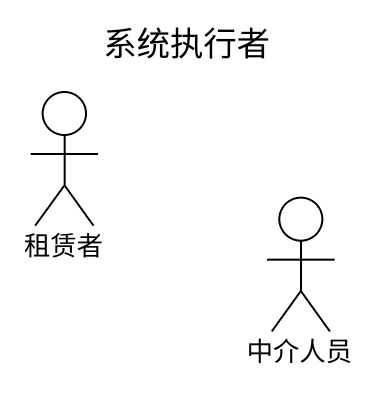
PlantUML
@startuml
title 系统执行者
actor 租赁者
actor 中介人员
@enduml
